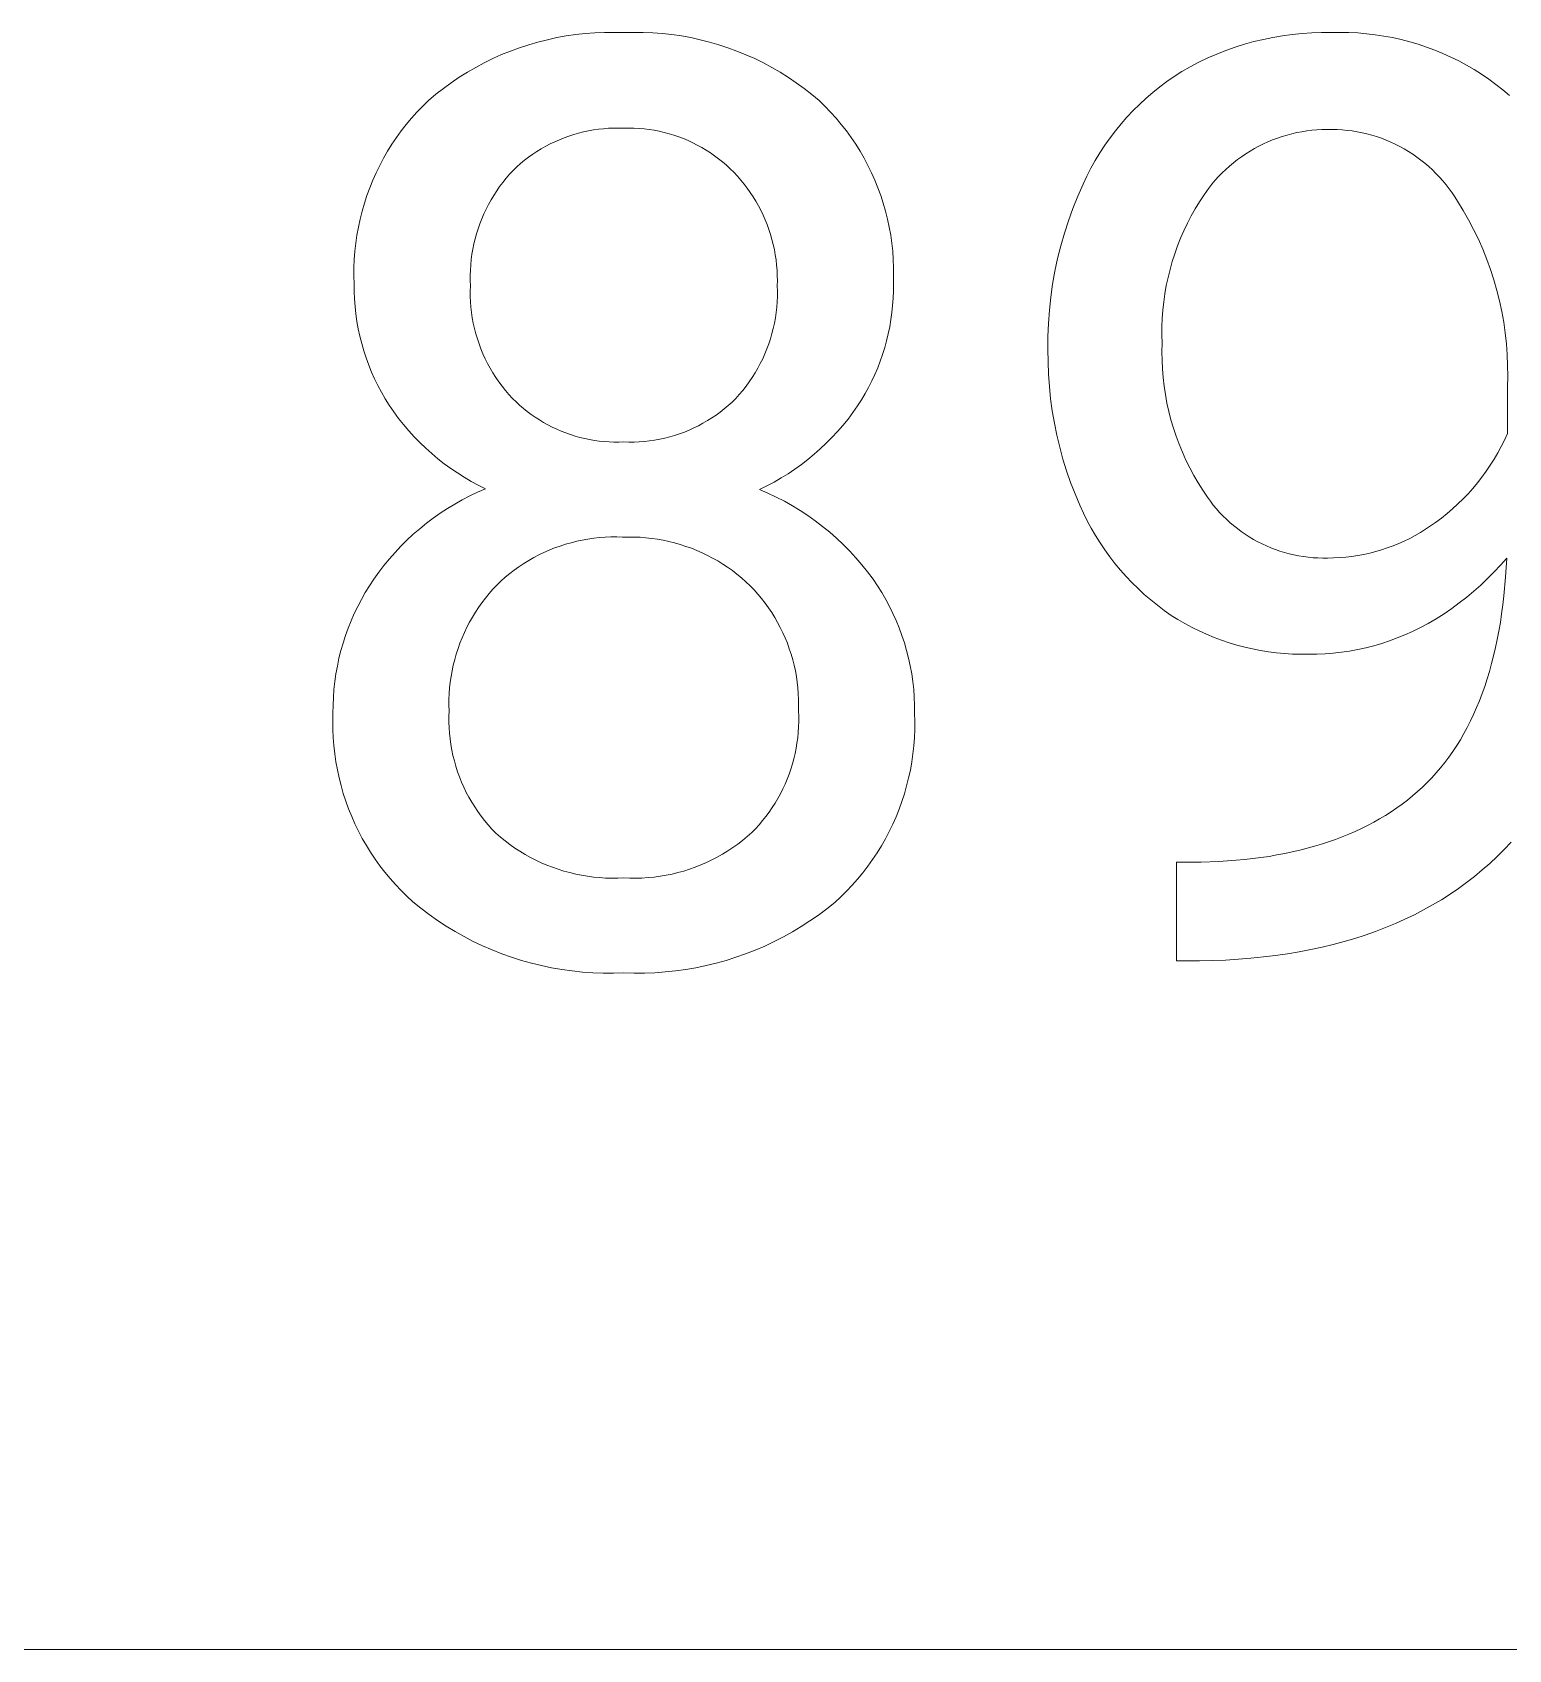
# Model space of a CAD drawing. Header units: millimetres. Extents: x 578 to 4608, y -138 to 2677.
# Drawn here: x 3933.3 to 3994.9, y 87 to 154.4 of the extents above; entities that cross this region are included whole.
import ezdxf

# ---------------------------------------------------------------- set-up
doc = ezdxf.new("R2010")
doc.units = ezdxf.units.MM
doc.header["$MEASUREMENT"] = 0
doc.layers.add('Domyślny', color=7, linetype='Continuous', true_color=0x000000)

msp = doc.modelspace()

# ---------------------------------------------------------------- linework, layer by layer
at = {"layer": 'Domyślny', "color": 18, "lineweight": 15, "true_color": 0x000000}
for p, q in [((3953.6, 153.805), (3953.981, 153.93)), ((3953.981, 153.93), (3954.367, 154.042)), ((3954.367, 154.042), (3954.757, 154.14)), ((3954.757, 154.14), (3955.149, 154.225)), ((3955.149, 154.225), (3955.544, 154.297)), ((3955.544, 154.297), (3955.942, 154.354)), ((3955.942, 154.354), (3956.341, 154.398)), ((3956.341, 154.398), (3956.742, 154.428)), ((3956.742, 154.428), (3957.143, 154.444)), ((3957.143, 154.444), (3957.545, 154.446)), ((3957.545, 154.446), (3957.946, 154.434)), ((3957.946, 154.434), (3958.348, 154.445)), ((3958.348, 154.445), (3958.749, 154.443)), ((3958.749, 154.443), (3959.151, 154.427)), ((3959.151, 154.427), (3959.551, 154.397)), ((3959.551, 154.397), (3959.95, 154.353)), ((3959.95, 154.353), (3960.348, 154.295)), ((3960.348, 154.295), (3960.743, 154.224)), ((3960.743, 154.224), (3961.136, 154.139)), ((3961.136, 154.139), (3961.525, 154.04)), ((3961.525, 154.04), (3961.911, 153.928)), ((3961.911, 153.928), (3962.292, 153.803)), ((3983.064, 153.689), (3983.449, 153.825)), ((3983.449, 153.825), (3983.838, 153.949)), ((3983.838, 153.949), (3984.231, 154.058)), ((3984.231, 154.058), (3984.628, 154.154)), ((3984.628, 154.154), (3985.028, 154.236)), ((3985.028, 154.236), (3985.43, 154.304)), ((3985.43, 154.304), (3985.835, 154.359)), ((3985.835, 154.359), (3986.241, 154.399)), ((3986.241, 154.399), (3986.649, 154.425)), ((3986.649, 154.425), (3987.057, 154.436)), ((3987.057, 154.436), (3987.465, 154.434)), ((3987.465, 154.434), (3987.832, 154.442)), ((3987.832, 154.442), (3988.199, 154.437)), ((3988.199, 154.437), (3988.566, 154.42)), ((3988.566, 154.42), (3988.932, 154.39)), ((3988.932, 154.39), (3989.296, 154.348)), ((3989.296, 154.348), (3989.659, 154.293)), ((3989.659, 154.293), (3990.02, 154.226)), ((3990.02, 154.226), (3990.378, 154.146)), ((3990.378, 154.146), (3990.734, 154.054)), ((3990.734, 154.054), (3991.086, 153.95)), ((3991.086, 153.95), (3991.434, 153.834)), ((3991.434, 153.834), (3991.778, 153.706)), ((3951.769, 152.984), (3952.123, 153.174)), ((3952.123, 153.174), (3952.484, 153.35)), ((3952.484, 153.35), (3952.851, 153.515)), ((3952.851, 153.515), (3953.223, 153.666)), ((3953.223, 153.666), (3953.6, 153.805)), ((3962.292, 153.803), (3962.669, 153.665)), ((3962.669, 153.665), (3963.041, 153.513)), ((3963.041, 153.513), (3963.408, 153.349)), ((3963.408, 153.349), (3963.769, 153.172)), ((3963.769, 153.172), (3964.123, 152.983)), ((3981.58, 153.011), (3981.942, 153.2)), ((3981.942, 153.2), (3982.31, 153.376)), ((3982.31, 153.376), (3982.684, 153.539)), ((3982.684, 153.539), (3983.064, 153.689)), ((3991.778, 153.706), (3992.118, 153.567)), ((3992.118, 153.567), (3992.452, 153.416)), ((3992.452, 153.416), (3992.781, 153.253)), ((3992.781, 153.253), (3993.105, 153.079)), ((3950.749, 152.345), (3951.081, 152.57)), ((3951.081, 152.57), (3951.422, 152.783)), ((3951.422, 152.783), (3951.769, 152.984)), ((3964.123, 152.983), (3964.47, 152.782)), ((3964.47, 152.782), (3964.811, 152.569)), ((3964.811, 152.569), (3965.144, 152.344)), ((3980.604, 152.395), (3980.911, 152.608)), ((3980.911, 152.608), (3981.224, 152.81)), ((3981.224, 152.81), (3981.58, 153.011)), ((3993.105, 153.079), (3993.422, 152.894)), ((3993.422, 152.894), (3993.732, 152.699)), ((3993.732, 152.699), (3994.036, 152.493)), ((3994.036, 152.493), (3994.332, 152.276)), ((3949.8, 151.602), (3950.108, 151.861)), ((3950.108, 151.861), (3950.424, 152.108)), ((3950.424, 152.108), (3950.749, 152.345)), ((3965.144, 152.344), (3965.468, 152.108)), ((3965.468, 152.108), (3965.785, 151.86)), ((3965.785, 151.86), (3966.093, 151.602)), ((3979.732, 151.695), (3980.015, 151.939)), ((3980.015, 151.939), (3980.306, 152.172)), ((3980.306, 152.172), (3980.604, 152.395)), ((3994.332, 152.276), (3994.621, 152.05)), ((3994.621, 152.05), (3994.902, 151.813)), ((3949.092, 150.866), (3949.319, 151.119)), ((3949.319, 151.119), (3949.556, 151.365)), ((3949.556, 151.365), (3949.8, 151.602)), ((3966.093, 151.602), (3966.338, 151.365)), ((3966.338, 151.365), (3966.574, 151.12)), ((3966.574, 151.12), (3966.802, 150.867)), ((3978.938, 150.908), (3979.194, 151.18)), ((3979.194, 151.18), (3979.458, 151.442)), ((3979.458, 151.442), (3979.732, 151.695)), ((3948.664, 150.336), (3948.873, 150.604)), ((3948.873, 150.604), (3949.092, 150.866)), ((3957.312, 150.444), (3957.101, 150.428)), ((3957.523, 150.452), (3957.312, 150.444)), ((3957.735, 150.454), (3957.523, 150.452)), ((3957.946, 150.448), (3957.735, 150.454)), ((3958.158, 150.452), (3957.946, 150.448)), ((3958.37, 150.448), (3958.158, 150.452)), ((3958.582, 150.437), (3958.37, 150.448)), ((3958.793, 150.419), (3958.582, 150.437)), ((3966.802, 150.867), (3967.021, 150.606)), ((3967.021, 150.606), (3967.231, 150.337)), ((3978.456, 150.339), (3978.692, 150.628)), ((3978.692, 150.628), (3978.938, 150.908)), ((3948.093, 149.488), (3948.274, 149.777)), ((3948.274, 149.777), (3948.464, 150.06)), ((3948.464, 150.06), (3948.664, 150.336)), ((3954.875, 149.791), (3954.688, 149.693)), ((3955.066, 149.883), (3954.875, 149.791)), ((3955.26, 149.968), (3955.066, 149.883)), ((3955.456, 150.047), (3955.26, 149.968)), ((3955.655, 150.119), (3955.456, 150.047)), ((3955.856, 150.184), (3955.655, 150.119)), ((3956.06, 150.242), (3955.856, 150.184)), ((3956.265, 150.293), (3956.06, 150.242)), ((3956.472, 150.338), (3956.265, 150.293)), ((3956.681, 150.375), (3956.472, 150.338)), ((3956.89, 150.405), (3956.681, 150.375)), ((3957.101, 150.428), (3956.89, 150.405)), ((3959.004, 150.393), (3958.793, 150.419)), ((3959.214, 150.36), (3959.004, 150.393)), ((3959.422, 150.32), (3959.214, 150.36)), ((3959.628, 150.273), (3959.422, 150.32)), ((3959.833, 150.218), (3959.628, 150.273)), ((3960.036, 150.157), (3959.833, 150.218)), ((3960.237, 150.088), (3960.036, 150.157)), ((3960.435, 150.013), (3960.237, 150.088)), ((3960.631, 149.931), (3960.435, 150.013)), ((3960.823, 149.842), (3960.631, 149.931)), ((3961.013, 149.746), (3960.823, 149.842)), ((3967.231, 150.337), (3967.432, 150.062)), ((3967.432, 150.062), (3967.622, 149.779)), ((3967.622, 149.779), (3967.803, 149.49)), ((3978.015, 149.737), (3978.23, 150.042)), ((3978.23, 150.042), (3978.456, 150.339)), ((3984.628, 149.791), (3984.439, 149.697)), ((3984.82, 149.878), (3984.628, 149.791)), ((3985.015, 149.959), (3984.82, 149.878)), ((3985.213, 150.033), (3985.015, 149.959)), ((3985.412, 150.101), (3985.213, 150.033)), ((3985.615, 150.161), (3985.412, 150.101)), ((3985.819, 150.215), (3985.615, 150.161)), ((3986.024, 150.262), (3985.819, 150.215)), ((3986.231, 150.302), (3986.024, 150.262)), ((3986.44, 150.335), (3986.231, 150.302)), ((3986.649, 150.361), (3986.44, 150.335)), ((3986.859, 150.38), (3986.649, 150.361)), ((3987.07, 150.392), (3986.859, 150.38)), ((3987.281, 150.397), (3987.07, 150.392)), ((3987.492, 150.394), (3987.281, 150.397)), ((3987.702, 150.39), (3987.492, 150.394)), ((3987.912, 150.378), (3987.702, 150.39)), ((3988.121, 150.358), (3987.912, 150.378)), ((3988.329, 150.332), (3988.121, 150.358)), ((3988.537, 150.299), (3988.329, 150.332)), ((3988.743, 150.258), (3988.537, 150.299)), ((3988.947, 150.211), (3988.743, 150.258)), ((3989.15, 150.156), (3988.947, 150.211)), ((3989.351, 150.095), (3989.15, 150.156)), ((3989.55, 150.027), (3989.351, 150.095)), ((3989.746, 149.952), (3989.55, 150.027)), ((3989.94, 149.87), (3989.746, 149.952)), ((3990.13, 149.782), (3989.94, 149.87)), ((3990.318, 149.687), (3990.13, 149.782)), ((3947.763, 148.892), (3947.923, 149.193)), ((3947.923, 149.193), (3948.093, 149.488)), ((3953.806, 149.109), (3953.643, 148.975)), ((3953.975, 149.238), (3953.806, 149.109)), ((3954.147, 149.36), (3953.975, 149.238)), ((3954.323, 149.477), (3954.147, 149.36)), ((3954.504, 149.588), (3954.323, 149.477)), ((3954.688, 149.693), (3954.504, 149.588)), ((3961.198, 149.644), (3961.013, 149.746)), ((3961.381, 149.536), (3961.198, 149.644)), ((3961.559, 149.421), (3961.381, 149.536)), ((3961.733, 149.3), (3961.559, 149.421)), ((3961.903, 149.173), (3961.733, 149.3)), ((3962.069, 149.041), (3961.903, 149.173)), ((3967.803, 149.49), (3967.973, 149.195)), ((3967.973, 149.195), (3968.134, 148.894)), ((3977.434, 148.781), (3977.617, 149.107)), ((3977.617, 149.107), (3977.81, 149.426)), ((3977.81, 149.426), (3978.015, 149.737)), ((3983.547, 149.136), (3983.381, 149.006)), ((3983.718, 149.26), (3983.547, 149.136)), ((3983.893, 149.378), (3983.718, 149.26)), ((3984.071, 149.491), (3983.893, 149.378)), ((3984.253, 149.597), (3984.071, 149.491)), ((3984.439, 149.697), (3984.253, 149.597)), ((3990.502, 149.586), (3990.318, 149.687)), ((3990.683, 149.478), (3990.502, 149.586)), ((3990.859, 149.365), (3990.683, 149.478)), ((3991.032, 149.245), (3990.859, 149.365)), ((3991.201, 149.12), (3991.032, 149.245)), ((3991.365, 148.989), (3991.201, 149.12)), ((3947.475, 148.275), (3947.614, 148.586)), ((3947.614, 148.586), (3947.763, 148.892)), ((3953.181, 148.528), (3953.038, 148.361)), ((3953.33, 148.69), (3953.181, 148.528)), ((3953.484, 148.835), (3953.33, 148.69)), ((3953.643, 148.975), (3953.484, 148.835)), ((3962.229, 148.902), (3962.069, 149.041)), ((3962.385, 148.758), (3962.229, 148.902)), ((3962.536, 148.609), (3962.385, 148.758)), ((3962.685, 148.451), (3962.536, 148.609)), ((3962.828, 148.287), (3962.685, 148.451)), ((3968.134, 148.894), (3968.283, 148.588)), ((3968.283, 148.588), (3968.422, 148.277)), ((3977.104, 148.113), (3977.263, 148.45)), ((3977.263, 148.45), (3977.434, 148.781)), ((3982.762, 148.433), (3982.62, 148.277)), ((3982.91, 148.584), (3982.762, 148.433)), ((3983.062, 148.73), (3982.91, 148.584)), ((3983.219, 148.871), (3983.062, 148.73)), ((3983.381, 149.006), (3983.219, 148.871)), ((3991.525, 148.852), (3991.365, 148.989)), ((3991.679, 148.71), (3991.525, 148.852)), ((3991.829, 148.563), (3991.679, 148.71)), ((3991.974, 148.411), (3991.829, 148.563)), ((3992.114, 148.254), (3991.974, 148.411)), ((3947.23, 147.639), (3947.347, 147.959)), ((3947.347, 147.959), (3947.475, 148.275)), ((3952.643, 147.832), (3952.523, 147.647)), ((3952.768, 148.013), (3952.643, 147.832)), ((3952.9, 148.189), (3952.768, 148.013)), ((3953.038, 148.361), (3952.9, 148.189)), ((3962.965, 148.119), (3962.828, 148.287)), ((3963.097, 147.946), (3962.965, 148.119)), ((3963.222, 147.769), (3963.097, 147.946)), ((3963.342, 147.588), (3963.222, 147.769)), ((3968.422, 148.277), (3968.55, 147.961)), ((3968.55, 147.961), (3968.667, 147.641)), ((3976.884, 147.612), (3977.104, 148.113)), ((3982.352, 147.952), (3982.153, 147.67)), ((3982.483, 148.117), (3982.352, 147.952)), ((3982.62, 148.277), (3982.483, 148.117)), ((3992.248, 148.092), (3992.114, 148.254)), ((3992.376, 147.925), (3992.248, 148.092)), ((3992.498, 147.755), (3992.376, 147.925)), ((3992.615, 147.58), (3992.498, 147.755)), ((3947.03, 146.988), (3947.124, 147.316)), ((3947.124, 147.316), (3947.23, 147.639)), ((3952.203, 147.07), (3952.11, 146.871)), ((3952.303, 147.266), (3952.203, 147.07)), ((3952.41, 147.459), (3952.303, 147.266)), ((3952.523, 147.647), (3952.41, 147.459)), ((3963.456, 147.403), (3963.342, 147.588)), ((3963.563, 147.214), (3963.456, 147.403)), ((3963.664, 147.022), (3963.563, 147.214)), ((3968.667, 147.641), (3968.773, 147.317)), ((3968.773, 147.317), (3968.867, 146.99)), ((3976.495, 146.59), (3976.68, 147.105)), ((3976.68, 147.105), (3976.884, 147.612)), ((3981.786, 147.088), (3981.617, 146.788)), ((3981.965, 147.382), (3981.786, 147.088)), ((3982.153, 147.67), (3981.965, 147.382)), ((3992.726, 147.401), (3992.615, 147.58)), ((3992.964, 147.016), (3992.726, 147.401)), ((3946.875, 146.325), (3946.946, 146.658)), ((3946.946, 146.658), (3947.03, 146.988)), ((3951.943, 146.464), (3951.87, 146.256)), ((3952.023, 146.669), (3951.943, 146.464)), ((3952.11, 146.871), (3952.023, 146.669)), ((3963.758, 146.826), (3963.664, 147.022)), ((3963.846, 146.627), (3963.758, 146.826)), ((3963.927, 146.426), (3963.846, 146.627)), ((3964.001, 146.222), (3963.927, 146.426)), ((3968.867, 146.99), (3968.95, 146.659)), ((3968.95, 146.659), (3969.022, 146.326)), ((3976.327, 146.07), (3976.495, 146.59)), ((3981.459, 146.482), (3981.311, 146.172)), ((3981.617, 146.788), (3981.459, 146.482)), ((3993.19, 146.623), (3992.964, 147.016)), ((3993.401, 146.222), (3993.19, 146.623)), ((3946.766, 145.652), (3946.815, 145.99)), ((3946.815, 145.99), (3946.875, 146.325)), ((3951.745, 145.834), (3951.694, 145.621)), ((3951.804, 146.046), (3951.745, 145.834)), ((3951.87, 146.256), (3951.804, 146.046)), ((3964.068, 146.015), (3964.001, 146.222)), ((3964.128, 145.807), (3964.068, 146.015)), ((3964.182, 145.596), (3964.128, 145.807)), ((3969.022, 146.326), (3969.081, 145.99)), ((3969.081, 145.99), (3969.129, 145.653)), ((3976.177, 145.544), (3976.327, 146.07)), ((3981.173, 145.856), (3981.047, 145.536)), ((3981.311, 146.172), (3981.173, 145.856)), ((3993.599, 145.814), (3993.401, 146.222)), ((3993.782, 145.399), (3993.599, 145.814)), ((3946.704, 144.974), (3946.729, 145.314)), ((3946.729, 145.314), (3946.766, 145.652)), ((3951.612, 145.188), (3951.583, 144.97)), ((3951.649, 145.405), (3951.612, 145.188)), ((3951.694, 145.621), (3951.649, 145.405)), ((3964.228, 145.384), (3964.182, 145.596)), ((3964.267, 145.17), (3964.228, 145.384)), ((3964.298, 144.955), (3964.267, 145.17)), ((3969.129, 145.653), (3969.166, 145.314)), ((3969.166, 145.314), (3969.19, 144.974)), ((3976.045, 145.013), (3976.177, 145.544)), ((3980.931, 145.212), (3980.826, 144.884)), ((3981.047, 145.536), (3980.931, 145.212)), ((3993.951, 144.978), (3993.782, 145.399)), ((3946.69, 144.293), (3946.691, 144.634)), ((3946.691, 144.634), (3946.704, 144.974)), ((3951.545, 144.532), (3951.538, 144.312)), ((3951.56, 144.751), (3951.545, 144.532)), ((3951.583, 144.97), (3951.56, 144.751)), ((3964.323, 144.74), (3964.298, 144.955)), ((3964.34, 144.523), (3964.323, 144.74)), ((3964.35, 144.306), (3964.34, 144.523)), ((3969.19, 144.974), (3969.203, 144.634)), ((3969.203, 144.634), (3969.204, 144.293)), ((3975.836, 143.939), (3975.931, 144.478)), ((3975.931, 144.478), (3976.045, 145.013)), ((3980.733, 144.552), (3980.65, 144.218)), ((3980.826, 144.884), (3980.733, 144.552)), ((3994.106, 144.552), (3993.951, 144.978)), ((3994.246, 144.121), (3994.106, 144.552)), ((3946.7, 143.952), (3946.69, 144.293)), ((3946.701, 143.638), (3946.7, 143.952)), ((3951.538, 144.312), (3951.537, 144.092)), ((3951.537, 144.092), (3951.545, 143.872)), ((3951.545, 143.872), (3951.539, 143.648)), ((3964.348, 143.872), (3964.353, 144.089)), ((3964.354, 143.648), (3964.348, 143.872)), ((3964.353, 144.089), (3964.35, 144.306)), ((3969.193, 143.952), (3969.192, 143.653)), ((3969.204, 144.293), (3969.193, 143.952)), ((3975.76, 143.398), (3975.836, 143.939)), ((3980.579, 143.881), (3980.52, 143.542)), ((3980.65, 144.218), (3980.579, 143.881)), ((3994.371, 143.685), (3994.246, 144.121)), ((3946.714, 143.324), (3946.701, 143.638)), ((3946.737, 143.011), (3946.714, 143.324)), ((3951.539, 143.648), (3951.541, 143.424)), ((3951.541, 143.424), (3951.551, 143.2)), ((3951.551, 143.2), (3951.569, 142.977)), ((3964.326, 142.979), (3964.343, 143.202)), ((3964.343, 143.202), (3964.352, 143.425)), ((3964.352, 143.425), (3964.354, 143.648)), ((3969.162, 143.057), (3969.132, 142.759)), ((3969.182, 143.355), (3969.162, 143.057)), ((3969.192, 143.653), (3969.182, 143.355)), ((3975.702, 142.854), (3975.76, 143.398)), ((3980.472, 143.201), (3980.435, 142.859)), ((3980.52, 143.542), (3980.472, 143.201)), ((3994.481, 143.245), (3994.371, 143.685)), ((3994.575, 142.802), (3994.481, 143.245)), ((3946.771, 142.698), (3946.737, 143.011)), ((3946.816, 142.387), (3946.771, 142.698)), ((3946.871, 142.078), (3946.816, 142.387)), ((3951.569, 142.977), (3951.594, 142.754)), ((3951.594, 142.754), (3951.627, 142.533)), ((3951.627, 142.533), (3951.668, 142.312)), ((3964.229, 142.316), (3964.269, 142.536)), ((3964.269, 142.536), (3964.301, 142.757)), ((3964.301, 142.757), (3964.326, 142.979)), ((3969.092, 142.463), (3969.042, 142.168)), ((3969.132, 142.759), (3969.092, 142.463)), ((3975.663, 142.308), (3975.702, 142.854)), ((3980.41, 142.515), (3980.397, 142.171)), ((3980.435, 142.859), (3980.41, 142.515)), ((3994.655, 142.356), (3994.575, 142.802)), ((3994.719, 141.907), (3994.655, 142.356)), ((3946.937, 141.77), (3946.871, 142.078)), ((3947.014, 141.466), (3946.937, 141.77)), ((3951.668, 142.312), (3951.717, 142.094)), ((3951.717, 142.094), (3951.773, 141.877)), ((3951.773, 141.877), (3951.837, 141.662)), ((3963.994, 141.454), (3964.064, 141.666)), ((3964.064, 141.666), (3964.126, 141.881)), ((3964.126, 141.881), (3964.181, 142.097)), ((3964.181, 142.097), (3964.229, 142.316)), ((3968.982, 141.875), (3968.912, 141.585)), ((3969.042, 142.168), (3968.982, 141.875)), ((3975.641, 141.215), (3975.643, 141.762)), ((3975.643, 141.762), (3975.663, 142.308)), ((3980.397, 142.171), (3980.396, 141.827)), ((3980.396, 141.827), (3980.406, 141.483)), ((3994.767, 141.456), (3994.719, 141.907)), ((3947.101, 141.164), (3947.014, 141.466)), ((3947.199, 140.865), (3947.101, 141.164)), ((3951.837, 141.662), (3951.908, 141.45)), ((3951.908, 141.45), (3951.986, 141.24)), ((3951.986, 141.24), (3952.072, 141.033)), ((3952.072, 141.033), (3952.165, 140.829)), ((3963.74, 140.833), (3963.832, 141.037)), ((3963.832, 141.037), (3963.916, 141.244)), ((3963.916, 141.244), (3963.994, 141.454)), ((3968.744, 141.011), (3968.646, 140.729)), ((3968.833, 141.296), (3968.744, 141.011)), ((3968.912, 141.585), (3968.833, 141.296)), ((3975.644, 140.701), (3975.641, 141.215)), ((3980.406, 141.483), (3980.397, 141.124)), ((3980.397, 141.124), (3980.401, 140.765)), ((3994.8, 141.004), (3994.767, 141.456)), ((3994.818, 140.551), (3994.8, 141.004)), ((3947.307, 140.57), (3947.199, 140.865)), ((3947.425, 140.278), (3947.307, 140.57)), ((3952.165, 140.829), (3952.265, 140.629)), ((3952.265, 140.629), (3952.372, 140.432)), ((3952.372, 140.432), (3952.486, 140.239)), ((3963.424, 140.243), (3963.536, 140.436)), ((3963.536, 140.436), (3963.642, 140.633)), ((3963.642, 140.633), (3963.74, 140.833)), ((3968.538, 140.45), (3968.422, 140.175)), ((3968.646, 140.729), (3968.538, 140.45)), ((3975.663, 140.187), (3975.644, 140.701)), ((3980.401, 140.765), (3980.418, 140.406)), ((3980.418, 140.406), (3980.446, 140.049)), ((3994.82, 140.098), (3994.818, 140.551)), ((3947.553, 139.991), (3947.425, 140.278)), ((3947.691, 139.709), (3947.553, 139.991)), ((3947.839, 139.432), (3947.691, 139.709)), ((3952.486, 140.239), (3952.606, 140.05)), ((3952.606, 140.05), (3952.733, 139.865)), ((3952.733, 139.865), (3952.866, 139.685)), ((3952.866, 139.685), (3953.006, 139.51)), ((3962.91, 139.512), (3963.048, 139.688)), ((3963.048, 139.688), (3963.18, 139.868)), ((3963.18, 139.868), (3963.305, 140.053)), ((3963.305, 140.053), (3963.424, 140.243)), ((3968.295, 139.904), (3968.16, 139.637)), ((3968.422, 140.175), (3968.295, 139.904)), ((3975.699, 139.675), (3975.663, 140.187)), ((3975.752, 139.164), (3975.699, 139.675)), ((3980.446, 140.049), (3980.487, 139.692)), ((3980.487, 139.692), (3980.54, 139.337)), ((3994.806, 139.644), (3994.82, 140.098)), ((3994.806, 137.712), (3994.806, 139.644)), ((3947.996, 139.159), (3947.839, 139.432)), ((3948.163, 138.893), (3947.996, 139.159)), ((3953.006, 139.51), (3953.151, 139.34)), ((3953.151, 139.34), (3953.303, 139.175)), ((3953.303, 139.175), (3953.45, 139.031)), ((3953.45, 139.031), (3953.601, 138.892)), ((3962.303, 138.881), (3962.462, 139.025)), ((3962.462, 139.025), (3962.617, 139.175)), ((3962.617, 139.175), (3962.766, 139.341)), ((3962.766, 139.341), (3962.91, 139.512)), ((3967.864, 139.118), (3967.703, 138.866)), ((3968.017, 139.375), (3967.864, 139.118)), ((3968.16, 139.637), (3968.017, 139.375)), ((3975.822, 138.654), (3975.752, 139.164)), ((3980.54, 139.337), (3980.606, 138.984)), ((3980.606, 138.984), (3980.683, 138.633)), ((3948.354, 138.616), (3948.163, 138.893)), ((3948.554, 138.346), (3948.354, 138.616)), ((3948.763, 138.082), (3948.554, 138.346)), ((3953.601, 138.892), (3953.757, 138.759)), ((3953.757, 138.759), (3953.917, 138.631)), ((3953.917, 138.631), (3954.082, 138.508)), ((3954.082, 138.508), (3954.251, 138.391)), ((3954.251, 138.391), (3954.423, 138.279)), ((3961.436, 138.249), (3961.618, 138.363)), ((3961.618, 138.363), (3961.796, 138.484)), ((3961.796, 138.484), (3961.969, 138.61)), ((3961.969, 138.61), (3962.138, 138.743)), ((3962.138, 138.743), (3962.303, 138.881)), ((3967.3, 138.318), (3967.086, 138.054)), ((3967.506, 138.589), (3967.3, 138.318)), ((3967.703, 138.866), (3967.506, 138.589)), ((3975.909, 138.148), (3975.822, 138.654)), ((3980.683, 138.633), (3980.773, 138.285)), ((3948.981, 137.826), (3948.763, 138.082)), ((3949.207, 137.577), (3948.981, 137.826)), ((3954.423, 138.279), (3954.599, 138.174)), ((3954.599, 138.174), (3954.779, 138.074)), ((3954.779, 138.074), (3954.962, 137.981)), ((3954.962, 137.981), (3955.148, 137.893)), ((3955.148, 137.893), (3955.336, 137.812)), ((3955.336, 137.812), (3955.528, 137.738)), ((3955.528, 137.738), (3955.721, 137.669)), ((3955.721, 137.669), (3955.917, 137.608)), ((3959.861, 137.574), (3960.067, 137.634)), ((3960.067, 137.634), (3960.271, 137.702)), ((3960.271, 137.702), (3960.473, 137.776)), ((3960.473, 137.776), (3960.672, 137.857)), ((3960.672, 137.857), (3960.868, 137.945)), ((3960.868, 137.945), (3961.061, 138.04)), ((3961.061, 138.04), (3961.25, 138.141)), ((3961.25, 138.141), (3961.436, 138.249)), ((3966.862, 137.798), (3966.631, 137.549)), ((3967.086, 138.054), (3966.862, 137.798)), ((3976.012, 137.644), (3975.909, 138.148)), ((3976.131, 137.145), (3976.012, 137.644)), ((3980.773, 138.285), (3980.874, 137.941)), ((3980.874, 137.941), (3980.987, 137.6)), ((3994.681, 137.438), (3994.806, 137.712)), ((3949.442, 137.336), (3949.207, 137.577)), ((3949.684, 137.103), (3949.442, 137.336)), ((3949.934, 136.878), (3949.684, 137.103)), ((3955.917, 137.608), (3956.115, 137.553)), ((3956.115, 137.553), (3956.315, 137.504)), ((3956.315, 137.504), (3956.516, 137.463)), ((3956.516, 137.463), (3956.718, 137.428)), ((3956.718, 137.428), (3956.921, 137.4)), ((3956.921, 137.4), (3957.126, 137.379)), ((3957.126, 137.379), (3957.331, 137.364)), ((3957.331, 137.364), (3957.536, 137.357)), ((3957.536, 137.357), (3957.741, 137.357)), ((3957.741, 137.357), (3957.946, 137.363)), ((3957.946, 137.363), (3958.161, 137.357)), ((3958.161, 137.357), (3958.376, 137.358)), ((3958.376, 137.358), (3958.591, 137.367)), ((3958.591, 137.367), (3958.805, 137.383)), ((3958.805, 137.383), (3959.018, 137.406)), ((3959.018, 137.406), (3959.231, 137.437)), ((3959.231, 137.437), (3959.443, 137.476)), ((3959.443, 137.476), (3959.652, 137.521)), ((3959.652, 137.521), (3959.861, 137.574)), ((3966.144, 137.074), (3965.888, 136.849)), ((3966.391, 137.307), (3966.144, 137.074)), ((3966.631, 137.549), (3966.391, 137.307)), ((3976.267, 136.649), (3976.131, 137.145)), ((3980.987, 137.6), (3981.112, 137.264)), ((3981.112, 137.264), (3981.249, 136.932)), ((3994.404, 136.903), (3994.547, 137.168)), ((3994.547, 137.168), (3994.681, 137.438)), ((3950.192, 136.662), (3949.934, 136.878)), ((3950.456, 136.454), (3950.192, 136.662)), ((3950.728, 136.255), (3950.456, 136.454)), ((3965.357, 136.425), (3965.08, 136.227)), ((3965.626, 136.633), (3965.357, 136.425)), ((3965.888, 136.849), (3965.626, 136.633)), ((3976.419, 136.158), (3976.267, 136.649)), ((3981.249, 136.932), (3981.396, 136.604)), ((3981.396, 136.604), (3981.555, 136.282)), ((3981.555, 136.282), (3981.725, 135.966)), ((3993.923, 136.138), (3994.092, 136.388)), ((3994.092, 136.388), (3994.252, 136.643)), ((3994.252, 136.643), (3994.404, 136.903)), ((3951.005, 136.066), (3950.728, 136.255)), ((3951.29, 135.886), (3951.005, 136.066)), ((3951.579, 135.715), (3951.29, 135.886)), ((3951.875, 135.554), (3951.579, 135.715)), ((3964.215, 135.687), (3963.915, 135.527)), ((3964.509, 135.858), (3964.215, 135.687)), ((3964.798, 136.038), (3964.509, 135.858)), ((3965.08, 136.227), (3964.798, 136.038)), ((3976.587, 135.672), (3976.419, 136.158)), ((3976.771, 135.193), (3976.587, 135.672)), ((3981.725, 135.966), (3981.905, 135.656)), ((3981.905, 135.656), (3982.097, 135.352)), ((3993.367, 135.426), (3993.56, 135.657)), ((3993.56, 135.657), (3993.746, 135.895)), ((3993.746, 135.895), (3993.923, 136.138)), ((3950.894, 134.771), (3951.206, 134.945)), ((3951.206, 134.945), (3951.524, 135.109)), ((3951.524, 135.109), (3951.847, 135.262)), ((3951.847, 135.262), (3952.175, 135.403)), ((3952.175, 135.403), (3951.875, 135.554)), ((3963.915, 135.527), (3963.61, 135.377)), ((3963.61, 135.377), (3963.961, 135.225)), ((3963.961, 135.225), (3964.306, 135.061)), ((3964.306, 135.061), (3964.646, 134.886)), ((3976.97, 134.719), (3976.771, 135.193)), ((3982.097, 135.352), (3982.298, 135.055)), ((3982.298, 135.055), (3982.416, 134.891)), ((3992.742, 134.774), (3992.958, 134.984)), ((3992.958, 134.984), (3993.166, 135.202)), ((3993.166, 135.202), (3993.367, 135.426)), ((3949.997, 134.185), (3950.289, 134.39)), ((3950.289, 134.39), (3950.589, 134.585)), ((3950.589, 134.585), (3950.894, 134.771)), ((3964.646, 134.886), (3964.979, 134.698)), ((3964.979, 134.698), (3965.306, 134.5)), ((3965.306, 134.5), (3965.625, 134.29)), ((3965.625, 134.29), (3965.937, 134.068)), ((3977.118, 134.396), (3976.97, 134.719)), ((3977.276, 134.077), (3977.118, 134.396)), ((3982.416, 134.891), (3982.539, 134.731)), ((3982.539, 134.731), (3982.668, 134.576)), ((3982.668, 134.576), (3982.802, 134.425)), ((3982.802, 134.425), (3982.941, 134.279)), ((3982.941, 134.279), (3983.085, 134.138)), ((3992.055, 134.187), (3992.291, 134.375)), ((3992.291, 134.375), (3992.52, 134.571)), ((3992.52, 134.571), (3992.742, 134.774)), ((3949.164, 133.51), (3949.434, 133.744)), ((3949.434, 133.744), (3949.712, 133.969)), ((3949.712, 133.969), (3949.997, 134.185)), ((3965.937, 134.068), (3966.241, 133.837)), ((3966.241, 133.837), (3966.537, 133.594)), ((3966.537, 133.594), (3966.824, 133.342)), ((3977.445, 133.764), (3977.276, 134.077)), ((3977.624, 133.457), (3977.445, 133.764)), ((3983.085, 134.138), (3983.233, 134.002)), ((3983.233, 134.002), (3983.386, 133.871)), ((3983.386, 133.871), (3983.544, 133.745)), ((3983.544, 133.745), (3983.706, 133.624)), ((3983.706, 133.624), (3983.871, 133.51)), ((3990.958, 133.459), (3991.179, 133.585)), ((3991.179, 133.585), (3991.395, 133.719)), ((3991.395, 133.719), (3991.606, 133.86)), ((3991.606, 133.86), (3991.813, 134.008)), ((3991.813, 134.008), (3992.055, 134.187)), ((3948.404, 132.754), (3948.649, 133.014)), ((3948.649, 133.014), (3948.902, 133.267)), ((3948.902, 133.267), (3949.164, 133.51)), ((3955.06, 132.938), (3954.837, 132.849)), ((3955.287, 133.02), (3955.06, 132.938)), ((3955.516, 133.094), (3955.287, 133.02)), ((3955.747, 133.16), (3955.516, 133.094)), ((3955.981, 133.218), (3955.747, 133.16)), ((3956.216, 133.268), (3955.981, 133.218)), ((3956.453, 133.311), (3956.216, 133.268)), ((3956.691, 133.344), (3956.453, 133.311)), ((3956.931, 133.37), (3956.691, 133.344)), ((3957.171, 133.388), (3956.931, 133.37)), ((3957.411, 133.397), (3957.171, 133.388)), ((3957.652, 133.398), (3957.411, 133.397)), ((3957.893, 133.39), (3957.652, 133.398)), ((3958.137, 133.396), (3957.893, 133.39)), ((3958.381, 133.394), (3958.137, 133.396)), ((3958.625, 133.384), (3958.381, 133.394)), ((3958.868, 133.365), (3958.625, 133.384)), ((3959.111, 133.338), (3958.868, 133.365)), ((3959.352, 133.303), (3959.111, 133.338)), ((3959.593, 133.26), (3959.352, 133.303)), ((3959.831, 133.209), (3959.593, 133.26)), ((3960.068, 133.149), (3959.831, 133.209)), ((3960.303, 133.082), (3960.068, 133.149)), ((3960.535, 133.007), (3960.303, 133.082)), ((3960.765, 132.924), (3960.535, 133.007)), ((3960.991, 132.833), (3960.765, 132.924)), ((3966.824, 133.342), (3967.102, 133.08)), ((3967.102, 133.08), (3967.371, 132.808)), ((3977.813, 133.156), (3977.624, 133.457)), ((3978.012, 132.861), (3977.813, 133.156)), ((3983.871, 133.51), (3984.041, 133.401)), ((3984.041, 133.401), (3984.214, 133.297)), ((3984.214, 133.297), (3984.391, 133.2)), ((3984.391, 133.2), (3984.571, 133.109)), ((3984.571, 133.109), (3984.754, 133.024)), ((3984.754, 133.024), (3984.939, 132.945)), ((3984.939, 132.945), (3985.128, 132.873)), ((3989.557, 132.861), (3989.799, 132.941)), ((3989.799, 132.941), (3990.037, 133.029)), ((3990.037, 133.029), (3990.273, 133.125)), ((3990.273, 133.125), (3990.505, 133.228)), ((3990.505, 133.228), (3990.734, 133.34)), ((3990.734, 133.34), (3990.958, 133.459)), ((3947.942, 132.208), (3948.168, 132.485)), ((3948.168, 132.485), (3948.404, 132.754)), ((3953.773, 132.289), (3953.572, 132.156)), ((3953.978, 132.415), (3953.773, 132.289)), ((3954.187, 132.535), (3953.978, 132.415)), ((3954.4, 132.647), (3954.187, 132.535)), ((3954.617, 132.751), (3954.4, 132.647)), ((3954.837, 132.849), (3954.617, 132.751)), ((3961.215, 132.735), (3960.991, 132.833)), ((3961.435, 132.629), (3961.215, 132.735)), ((3961.651, 132.516), (3961.435, 132.629)), ((3961.864, 132.396), (3961.651, 132.516)), ((3962.072, 132.269), (3961.864, 132.396)), ((3962.276, 132.134), (3962.072, 132.269)), ((3967.371, 132.808), (3967.63, 132.527)), ((3967.63, 132.527), (3967.88, 132.237)), ((3967.88, 132.237), (3968.119, 131.939)), ((3978.22, 132.573), (3978.012, 132.861)), ((3978.438, 132.292), (3978.22, 132.573)), ((3978.666, 132.019), (3978.438, 132.292)), ((3985.128, 132.873), (3985.318, 132.807)), ((3985.318, 132.807), (3985.511, 132.748)), ((3985.511, 132.748), (3985.706, 132.696)), ((3985.706, 132.696), (3985.902, 132.65)), ((3985.902, 132.65), (3986.1, 132.61)), ((3986.1, 132.61), (3986.299, 132.578)), ((3986.299, 132.578), (3986.499, 132.552)), ((3986.499, 132.552), (3986.699, 132.533)), ((3986.699, 132.533), (3986.901, 132.521)), ((3986.901, 132.521), (3987.102, 132.516)), ((3987.102, 132.516), (3987.304, 132.518)), ((3987.304, 132.518), (3987.558, 132.522)), ((3987.558, 132.522), (3987.812, 132.535)), ((3987.812, 132.535), (3988.065, 132.556)), ((3988.065, 132.556), (3988.318, 132.586)), ((3988.318, 132.586), (3988.569, 132.625)), ((3988.569, 132.625), (3988.819, 132.671)), ((3988.819, 132.671), (3989.067, 132.726)), ((3989.067, 132.726), (3989.313, 132.79)), ((3989.313, 132.79), (3989.557, 132.861)), ((3994.524, 132.223), (3994.259, 131.937)), ((3994.779, 132.518), (3994.524, 132.223)), ((3994.732, 131.716), (3994.779, 132.518)), ((3947.337, 131.358), (3947.519, 131.632)), ((3947.519, 131.632), (3947.725, 131.924)), ((3947.725, 131.924), (3947.942, 132.208)), ((3952.82, 131.556), (3952.645, 131.391)), ((3953, 131.716), (3952.82, 131.556)), ((3953.186, 131.869), (3953, 131.716)), ((3953.377, 132.016), (3953.186, 131.869)), ((3953.572, 132.156), (3953.377, 132.016)), ((3962.475, 131.993), (3962.276, 132.134)), ((3962.669, 131.845), (3962.475, 131.993)), ((3962.858, 131.691), (3962.669, 131.845)), ((3963.042, 131.531), (3962.858, 131.691)), ((3968.119, 131.939), (3968.347, 131.632)), ((3968.347, 131.632), (3968.533, 131.359)), ((3978.902, 131.753), (3978.666, 132.019)), ((3979.147, 131.495), (3978.902, 131.753)), ((3993.985, 131.66), (3993.702, 131.392)), ((3994.259, 131.937), (3993.985, 131.66)), ((3994.662, 130.942), (3994.732, 131.716)), ((3947.001, 130.791), (3947.164, 131.077)), ((3947.164, 131.077), (3947.337, 131.358)), ((3952.324, 131.034), (3952.172, 130.847)), ((3952.481, 131.215), (3952.324, 131.034)), ((3952.645, 131.391), (3952.481, 131.215)), ((3963.221, 131.364), (3963.042, 131.531)), ((3963.386, 131.19), (3963.221, 131.364)), ((3963.545, 131.011), (3963.386, 131.19)), ((3963.698, 130.826), (3963.545, 131.011)), ((3968.533, 131.359), (3968.709, 131.08)), ((3968.709, 131.08), (3968.875, 130.795)), ((3979.4, 131.245), (3979.147, 131.495)), ((3979.661, 131.004), (3979.4, 131.245)), ((3979.93, 130.771), (3979.661, 131.004)), ((3993.111, 130.884), (3992.803, 130.644)), ((3993.41, 131.133), (3993.111, 130.884)), ((3993.702, 131.392), (3993.41, 131.133)), ((3994.618, 130.564), (3994.662, 130.942)), ((3946.572, 129.901), (3946.705, 130.202)), ((3946.705, 130.202), (3946.848, 130.499)), ((3946.848, 130.499), (3947.001, 130.791)), ((3951.756, 130.259), (3951.631, 130.054)), ((3951.888, 130.46), (3951.756, 130.259)), ((3952.027, 130.656), (3951.888, 130.46)), ((3952.172, 130.847), (3952.027, 130.656)), ((3963.845, 130.637), (3963.698, 130.826)), ((3963.985, 130.442), (3963.845, 130.637)), ((3964.118, 130.243), (3963.985, 130.442)), ((3964.245, 130.039), (3964.118, 130.243)), ((3968.875, 130.795), (3969.031, 130.504)), ((3969.031, 130.504), (3969.177, 130.208)), ((3969.177, 130.208), (3969.313, 129.907)), ((3980.207, 130.548), (3979.93, 130.771)), ((3980.491, 130.334), (3980.207, 130.548)), ((3980.781, 130.129), (3980.491, 130.334)), ((3992.164, 130.197), (3991.835, 129.989)), ((3992.487, 130.415), (3992.164, 130.197)), ((3992.803, 130.644), (3992.487, 130.415)), ((3994.569, 130.194), (3994.618, 130.564)), ((3946.338, 129.286), (3946.45, 129.595)), ((3946.45, 129.595), (3946.572, 129.901)), ((3951.402, 129.631), (3951.298, 129.414)), ((3951.513, 129.844), (3951.402, 129.631)), ((3951.631, 130.054), (3951.513, 129.844)), ((3964.364, 129.831), (3964.245, 130.039)), ((3964.476, 129.619), (3964.364, 129.831)), ((3964.581, 129.404), (3964.476, 129.619)), ((3969.313, 129.907), (3969.437, 129.601)), ((3969.437, 129.601), (3969.552, 129.291)), ((3981.066, 129.952), (3980.781, 130.129)), ((3981.357, 129.783), (3981.066, 129.952)), ((3981.653, 129.625), (3981.357, 129.783)), ((3981.954, 129.476), (3981.653, 129.625)), ((3991.156, 129.606), (3990.847, 129.454)), ((3991.498, 129.792), (3991.156, 129.606)), ((3991.835, 129.989), (3991.498, 129.792)), ((3994.452, 129.474), (3994.514, 129.83)), ((3994.514, 129.83), (3994.569, 130.194)), ((3946.145, 128.656), (3946.236, 128.972)), ((3946.236, 128.972), (3946.338, 129.286)), ((3951.113, 128.971), (3951.032, 128.745)), ((3951.202, 129.194), (3951.113, 128.971)), ((3951.298, 129.414), (3951.202, 129.194)), ((3964.679, 129.185), (3964.581, 129.404)), ((3964.769, 128.963), (3964.679, 129.185)), ((3964.852, 128.737), (3964.769, 128.963)), ((3969.552, 129.291), (3969.655, 128.978)), ((3969.655, 128.978), (3969.747, 128.661)), ((3982.26, 129.338), (3981.954, 129.476)), ((3982.571, 129.21), (3982.26, 129.338)), ((3982.885, 129.092), (3982.571, 129.21)), ((3983.203, 128.984), (3982.885, 129.092)), ((3983.525, 128.887), (3983.203, 128.984)), ((3983.85, 128.801), (3983.525, 128.887)), ((3989.234, 128.861), (3988.9, 128.776)), ((3989.564, 128.957), (3989.234, 128.861)), ((3989.891, 129.065), (3989.564, 128.957)), ((3990.214, 129.184), (3989.891, 129.065)), ((3990.532, 129.314), (3990.214, 129.184)), ((3990.847, 129.454), (3990.532, 129.314)), ((3994.313, 128.781), (3994.386, 129.124)), ((3994.386, 129.124), (3994.452, 129.474)), ((3945.996, 128.014), (3946.065, 128.336)), ((3946.065, 128.336), (3946.145, 128.656)), ((3950.892, 128.285), (3950.834, 128.052)), ((3950.958, 128.516), (3950.892, 128.285)), ((3951.032, 128.745), (3950.958, 128.516)), ((3964.926, 128.51), (3964.852, 128.737)), ((3964.993, 128.279), (3964.926, 128.51)), ((3965.052, 128.047), (3964.993, 128.279)), ((3969.747, 128.661), (3969.828, 128.341)), ((3969.828, 128.341), (3969.898, 128.018)), ((3984.177, 128.726), (3983.85, 128.801)), ((3984.506, 128.661), (3984.177, 128.726)), ((3984.838, 128.608), (3984.506, 128.661)), ((3985.171, 128.565), (3984.838, 128.608)), ((3985.505, 128.533), (3985.171, 128.565)), ((3985.841, 128.513), (3985.505, 128.533)), ((3986.176, 128.504), (3985.841, 128.513)), ((3986.512, 128.505), (3986.176, 128.504)), ((3986.856, 128.509), (3986.512, 128.505)), ((3987.2, 128.524), (3986.856, 128.509)), ((3987.543, 128.551), (3987.2, 128.524)), ((3987.885, 128.59), (3987.543, 128.551)), ((3988.225, 128.64), (3987.885, 128.59)), ((3988.564, 128.702), (3988.225, 128.64)), ((3988.9, 128.776), (3988.564, 128.702)), ((3994.15, 128.115), (3994.234, 128.444)), ((3994.234, 128.444), (3994.313, 128.781)), ((3945.891, 127.364), (3945.938, 127.69)), ((3945.938, 127.69), (3945.996, 128.014)), ((3950.742, 127.58), (3950.708, 127.342)), ((3950.784, 127.817), (3950.742, 127.58)), ((3950.834, 128.052), (3950.784, 127.817)), ((3965.103, 127.813), (3965.052, 128.047)), ((3965.146, 127.577), (3965.103, 127.813)), ((3965.181, 127.34), (3965.146, 127.577)), ((3969.898, 128.018), (3969.957, 127.693)), ((3969.957, 127.693), (3970.004, 127.367)), ((3993.965, 127.476), (3994.06, 127.792)), ((3994.06, 127.792), (3994.15, 128.115)), ((3945.83, 126.708), (3945.855, 127.036)), ((3945.855, 127.036), (3945.891, 127.364)), ((3950.664, 126.864), (3950.654, 126.624)), ((3950.682, 127.104), (3950.664, 126.864)), ((3950.708, 127.342), (3950.682, 127.104)), ((3965.208, 127.101), (3965.181, 127.34)), ((3965.227, 126.862), (3965.208, 127.101)), ((3965.237, 126.623), (3965.227, 126.862)), ((3970.004, 127.367), (3970.04, 127.039)), ((3970.04, 127.039), (3970.064, 126.709)), ((3993.643, 126.569), (3993.756, 126.865)), ((3993.756, 126.865), (3993.863, 127.167)), ((3993.863, 127.167), (3993.965, 127.476)), ((3945.814, 126.049), (3945.817, 126.379)), ((3945.817, 126.379), (3945.83, 126.708)), ((3950.654, 126.624), (3950.653, 126.383)), ((3950.653, 126.383), (3950.659, 126.143)), ((3965.234, 126.143), (3965.24, 126.383)), ((3965.24, 126.383), (3965.237, 126.623)), ((3970.064, 126.709), (3970.077, 126.379)), ((3970.077, 126.379), (3970.079, 126.049)), ((3993.4, 125.999), (3993.524, 126.281)), ((3993.524, 126.281), (3993.643, 126.569)), ((3945.806, 125.71), (3945.814, 126.049)), ((3945.809, 125.371), (3945.806, 125.71)), ((3950.659, 126.143), (3950.651, 125.909)), ((3950.651, 125.909), (3950.651, 125.675)), ((3950.651, 125.675), (3950.659, 125.441)), ((3965.242, 125.92), (3965.234, 126.143)), ((3965.236, 125.472), (3965.243, 125.696)), ((3965.243, 125.696), (3965.242, 125.92)), ((3970.079, 126.049), (3970.088, 125.709)), ((3970.088, 125.709), (3970.086, 125.369)), ((3993.134, 125.456), (3993.27, 125.724)), ((3993.27, 125.724), (3993.4, 125.999)), ((3945.823, 125.032), (3945.809, 125.371)), ((3945.85, 124.693), (3945.823, 125.032)), ((3950.659, 125.441), (3950.675, 125.208)), ((3950.675, 125.208), (3950.7, 124.975)), ((3950.7, 124.975), (3950.732, 124.743)), ((3965.135, 124.583), (3965.171, 124.804)), ((3965.171, 124.804), (3965.2, 125.026)), ((3965.2, 125.026), (3965.222, 125.249)), ((3965.222, 125.249), (3965.236, 125.472)), ((3970.072, 125.028), (3970.047, 124.689)), ((3970.086, 125.369), (3970.072, 125.028)), ((3992.692, 124.693), (3992.845, 124.941)), ((3992.845, 124.941), (3992.992, 125.195)), ((3992.992, 125.195), (3993.134, 125.456)), ((3945.887, 124.356), (3945.85, 124.693)), ((3945.936, 124.02), (3945.887, 124.356)), ((3950.732, 124.743), (3950.772, 124.512)), ((3950.772, 124.512), (3950.821, 124.283)), ((3950.821, 124.283), (3950.877, 124.056)), ((3964.98, 123.929), (3965.039, 124.146)), ((3965.039, 124.146), (3965.091, 124.363)), ((3965.091, 124.363), (3965.135, 124.583)), ((3970.01, 124.35), (3969.961, 124.013)), ((3970.047, 124.689), (3970.01, 124.35)), ((3992.199, 123.993), (3992.369, 124.219)), ((3992.369, 124.219), (3992.533, 124.453)), ((3992.533, 124.453), (3992.692, 124.693)), ((3945.997, 123.686), (3945.936, 124.02)), ((3946.069, 123.354), (3945.997, 123.686)), ((3950.877, 124.056), (3950.941, 123.831)), ((3950.941, 123.831), (3951.013, 123.608)), ((3951.013, 123.608), (3951.093, 123.388)), ((3964.761, 123.295), (3964.841, 123.504)), ((3964.841, 123.504), (3964.914, 123.716)), ((3964.914, 123.716), (3964.98, 123.929)), ((3969.901, 123.678), (3969.83, 123.345)), ((3969.961, 124.013), (3969.901, 123.678)), ((3991.654, 123.354), (3991.841, 123.56)), ((3991.841, 123.56), (3992.023, 123.773)), ((3992.023, 123.773), (3992.199, 123.993)), ((3946.152, 123.025), (3946.069, 123.354)), ((3946.246, 122.699), (3946.152, 123.025)), ((3951.093, 123.388), (3951.18, 123.17)), ((3951.18, 123.17), (3951.275, 122.956)), ((3951.275, 122.956), (3951.377, 122.746)), ((3964.479, 122.686), (3964.58, 122.886)), ((3964.58, 122.886), (3964.674, 123.089)), ((3964.674, 123.089), (3964.761, 123.295)), ((3969.747, 123.015), (3969.653, 122.688)), ((3969.83, 123.345), (3969.747, 123.015)), ((3990.849, 122.599), (3991.059, 122.778)), ((3991.059, 122.778), (3991.263, 122.963)), ((3991.263, 122.963), (3991.461, 123.155)), ((3991.461, 123.155), (3991.654, 123.354)), ((3946.351, 122.377), (3946.246, 122.699)), ((3946.467, 122.058), (3946.351, 122.377)), ((3951.377, 122.746), (3951.486, 122.539)), ((3951.486, 122.539), (3951.603, 122.335)), ((3951.603, 122.335), (3951.726, 122.137)), ((3951.726, 122.137), (3951.857, 121.942)), ((3964.01, 121.923), (3964.137, 122.108)), ((3964.137, 122.108), (3964.258, 122.297)), ((3964.258, 122.297), (3964.372, 122.489)), ((3964.372, 122.489), (3964.479, 122.686)), ((3969.548, 122.364), (3969.432, 122.044)), ((3969.653, 122.688), (3969.548, 122.364)), ((3990.189, 122.095), (3990.414, 122.257)), ((3990.414, 122.257), (3990.635, 122.425)), ((3990.635, 122.425), (3990.849, 122.599)), ((3946.594, 121.743), (3946.467, 122.058)), ((3946.732, 121.433), (3946.594, 121.743)), ((3946.88, 121.127), (3946.732, 121.433)), ((3951.857, 121.942), (3951.994, 121.752)), ((3951.994, 121.752), (3952.137, 121.567)), ((3952.137, 121.567), (3952.287, 121.387)), ((3963.594, 121.397), (3963.739, 121.568)), ((3963.739, 121.568), (3963.878, 121.743)), ((3963.878, 121.743), (3964.01, 121.923)), ((3969.305, 121.728), (3969.167, 121.417)), ((3969.432, 122.044), (3969.305, 121.728)), ((3988.978, 121.367), (3989.231, 121.502)), ((3989.231, 121.502), (3989.479, 121.642)), ((3989.479, 121.642), (3989.721, 121.787)), ((3989.721, 121.787), (3989.957, 121.938)), ((3989.957, 121.938), (3990.189, 122.095)), ((3947.038, 120.827), (3946.88, 121.127)), ((3947.207, 120.533), (3947.038, 120.827)), ((3952.287, 121.387), (3952.443, 121.213)), ((3952.443, 121.213), (3952.605, 121.043)), ((3952.605, 121.043), (3952.796, 120.878)), ((3952.796, 120.878), (3952.992, 120.72)), ((3962.903, 120.742), (3963.098, 120.903)), ((3963.098, 120.903), (3963.288, 121.07)), ((3963.288, 121.07), (3963.444, 121.231)), ((3963.444, 121.231), (3963.594, 121.397)), ((3968.86, 120.809), (3968.692, 120.513)), ((3969.019, 121.11), (3968.86, 120.809)), ((3969.167, 121.417), (3969.019, 121.11)), ((3987.346, 120.679), (3987.632, 120.78)), ((3987.632, 120.78), (3987.912, 120.886)), ((3987.912, 120.886), (3988.187, 120.998)), ((3988.187, 120.998), (3988.456, 121.116)), ((3988.456, 121.116), (3988.72, 121.239)), ((3988.72, 121.239), (3988.978, 121.367)), ((3947.385, 120.244), (3947.207, 120.533)), ((3947.573, 119.961), (3947.385, 120.244)), ((3952.992, 120.72), (3953.194, 120.568)), ((3953.194, 120.568), (3953.401, 120.424)), ((3953.401, 120.424), (3953.613, 120.286)), ((3953.613, 120.286), (3953.829, 120.156)), ((3953.829, 120.156), (3954.05, 120.033)), ((3961.848, 120.045), (3962.069, 120.17)), ((3962.069, 120.17), (3962.284, 120.302)), ((3962.284, 120.302), (3962.496, 120.441)), ((3962.496, 120.441), (3962.702, 120.588)), ((3962.702, 120.588), (3962.903, 120.742)), ((3968.513, 120.224), (3968.324, 119.94)), ((3968.692, 120.513), (3968.513, 120.224)), ((3984.528, 120.027), (3984.863, 120.077)), ((3984.863, 120.077), (3985.193, 120.133)), ((3985.193, 120.133), (3985.517, 120.194)), ((3985.517, 120.194), (3985.835, 120.261)), ((3985.835, 120.261), (3986.148, 120.333)), ((3986.148, 120.333), (3986.456, 120.411)), ((3986.456, 120.411), (3986.758, 120.495)), ((3986.758, 120.495), (3987.055, 120.584)), ((3987.055, 120.584), (3987.346, 120.679)), ((3994.68, 120.368), (3994.383, 120.071)), ((3994.969, 120.674), (3994.68, 120.368)), ((3947.771, 119.685), (3947.573, 119.961)), ((3947.978, 119.416), (3947.771, 119.685)), ((3948.194, 119.154), (3947.978, 119.416)), ((3954.05, 120.033), (3954.275, 119.918)), ((3954.275, 119.918), (3954.503, 119.811)), ((3954.503, 119.811), (3954.735, 119.712)), ((3954.735, 119.712), (3954.971, 119.621)), ((3954.971, 119.621), (3955.209, 119.537)), ((3955.209, 119.537), (3955.45, 119.462)), ((3955.45, 119.462), (3955.694, 119.396)), ((3960.204, 119.397), (3960.448, 119.465)), ((3960.448, 119.465), (3960.689, 119.541)), ((3960.689, 119.541), (3960.928, 119.626)), ((3960.928, 119.626), (3961.163, 119.719)), ((3961.163, 119.719), (3961.395, 119.819)), ((3961.395, 119.819), (3961.624, 119.928)), ((3961.624, 119.928), (3961.848, 120.045)), ((3968.126, 119.663), (3967.919, 119.393)), ((3968.324, 119.94), (3968.126, 119.663)), ((3981.01, 115.715), (3981.01, 119.836)), ((3981.01, 119.836), (3982.03, 119.836)), ((3982.03, 119.836), (3982.771, 119.862)), ((3982.771, 119.862), (3983.49, 119.911)), ((3983.49, 119.911), (3983.842, 119.944)), ((3983.842, 119.944), (3984.188, 119.983)), ((3984.188, 119.983), (3984.528, 120.027)), ((3993.762, 119.507), (3993.438, 119.24)), ((3994.077, 119.784), (3993.762, 119.507)), ((3994.383, 120.071), (3994.077, 119.784)), ((3948.418, 118.9), (3948.194, 119.154)), ((3948.652, 118.654), (3948.418, 118.9)), ((3955.694, 119.396), (3955.939, 119.337)), ((3955.939, 119.337), (3956.187, 119.287)), ((3956.187, 119.287), (3956.436, 119.246)), ((3956.436, 119.246), (3956.686, 119.213)), ((3956.686, 119.213), (3956.937, 119.189)), ((3956.937, 119.189), (3957.189, 119.173)), ((3957.189, 119.173), (3957.442, 119.166)), ((3957.442, 119.166), (3957.694, 119.168)), ((3957.694, 119.168), (3957.946, 119.178)), ((3957.946, 119.178), (3958.199, 119.167)), ((3958.199, 119.167), (3958.452, 119.165)), ((3958.452, 119.165), (3958.705, 119.172)), ((3958.705, 119.172), (3958.958, 119.188)), ((3958.958, 119.188), (3959.21, 119.212)), ((3959.21, 119.212), (3959.461, 119.246)), ((3959.461, 119.246), (3959.71, 119.288)), ((3959.71, 119.288), (3959.958, 119.338)), ((3959.958, 119.338), (3960.204, 119.397)), ((3967.477, 118.875), (3967.243, 118.628)), ((3967.702, 119.131), (3967.477, 118.875)), ((3967.919, 119.393), (3967.702, 119.131)), ((3992.765, 118.735), (3992.415, 118.497)), ((3993.106, 118.983), (3992.765, 118.735)), ((3993.438, 119.24), (3993.106, 118.983)), ((3948.893, 118.415), (3948.652, 118.654)), ((3949.142, 118.185), (3948.893, 118.415)), ((3949.478, 117.912), (3949.142, 118.185)), ((3966.75, 118.158), (3966.413, 117.888)), ((3967.001, 118.389), (3966.75, 118.158)), ((3967.243, 118.628), (3967.001, 118.389)), ((3992.057, 118.269), (3991.69, 118.051)), ((3992.415, 118.497), (3992.057, 118.269)), ((3949.823, 117.651), (3949.478, 117.912)), ((3950.176, 117.402), (3949.823, 117.651)), ((3950.537, 117.165), (3950.176, 117.402)), ((3965.713, 117.384), (3965.351, 117.149)), ((3966.067, 117.63), (3965.713, 117.384)), ((3966.413, 117.888), (3966.067, 117.63)), ((3990.536, 117.454), (3990.134, 117.274)), ((3990.929, 117.643), (3990.536, 117.454)), ((3991.314, 117.842), (3990.929, 117.643)), ((3991.69, 118.051), (3991.314, 117.842)), ((3950.907, 116.941), (3950.537, 117.165)), ((3951.284, 116.729), (3950.907, 116.941)), ((3951.668, 116.53), (3951.284, 116.729)), ((3964.603, 116.718), (3964.219, 116.521)), ((3964.98, 116.927), (3964.603, 116.718)), ((3965.351, 117.149), (3964.98, 116.927)), ((3988.875, 116.794), (3988.438, 116.654)), ((3989.303, 116.945), (3988.875, 116.794)), ((3989.723, 117.105), (3989.303, 116.945)), ((3990.134, 117.274), (3989.723, 117.105)), ((3952.058, 116.345), (3951.668, 116.53)), ((3952.454, 116.172), (3952.058, 116.345)), ((3952.856, 116.013), (3952.454, 116.172)), ((3963.432, 116.167), (3963.03, 116.01)), ((3963.828, 116.337), (3963.432, 116.167)), ((3964.219, 116.521), (3963.828, 116.337)), ((3986.122, 116.098), (3985.633, 116.016)), ((3986.603, 116.19), (3986.122, 116.098)), ((3987.075, 116.291), (3986.603, 116.19)), ((3987.538, 116.402), (3987.075, 116.291)), ((3987.992, 116.523), (3987.538, 116.402)), ((3988.438, 116.654), (3987.992, 116.523)), ((3953.264, 115.869), (3952.856, 116.013)), ((3953.676, 115.738), (3953.264, 115.869)), ((3954.092, 115.621), (3953.676, 115.738)), ((3954.512, 115.518), (3954.092, 115.621)), ((3954.935, 115.429), (3954.512, 115.518)), ((3955.361, 115.356), (3954.935, 115.429)), ((3955.789, 115.296), (3955.361, 115.356)), ((3960.528, 115.357), (3960.101, 115.298)), ((3960.953, 115.431), (3960.528, 115.357)), ((3961.376, 115.518), (3960.953, 115.431)), ((3961.795, 115.62), (3961.376, 115.518)), ((3962.211, 115.736), (3961.795, 115.62)), ((3962.623, 115.866), (3962.211, 115.736)), ((3963.03, 116.01), (3962.623, 115.866)), ((3981.962, 115.715), (3981.01, 115.715)), ((3982.513, 115.729), (3981.962, 115.715)), ((3983.055, 115.753), (3982.513, 115.729)), ((3983.588, 115.786), (3983.055, 115.753)), ((3984.112, 115.829), (3983.588, 115.786)), ((3984.628, 115.881), (3984.112, 115.829)), ((3985.135, 115.944), (3984.628, 115.881)), ((3985.633, 116.016), (3985.135, 115.944)), ((3956.219, 115.251), (3955.789, 115.296)), ((3956.65, 115.221), (3956.219, 115.251)), ((3957.082, 115.206), (3956.65, 115.221)), ((3957.514, 115.205), (3957.082, 115.206)), ((3957.946, 115.219), (3957.514, 115.205)), ((3958.378, 115.206), (3957.946, 115.219)), ((3958.809, 115.207), (3958.378, 115.206)), ((3959.241, 115.223), (3958.809, 115.207)), ((3959.671, 115.253), (3959.241, 115.223)), ((3960.101, 115.298), (3959.671, 115.253)), ((3085.215, 86.987), (4608.263, 86.987))]:
    msp.add_line(p, q, dxfattribs=at)

doc.saveas('drawing.dxf')
